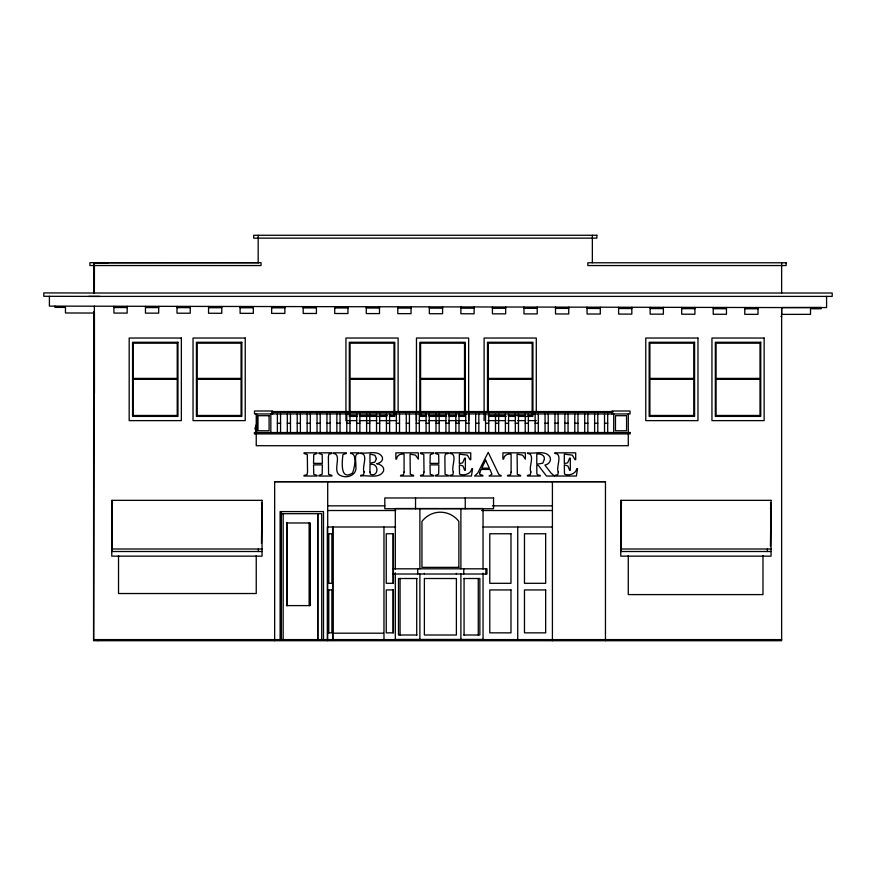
<?xml version="1.0" encoding="UTF-8"?>
<svg xmlns="http://www.w3.org/2000/svg" width="876" height="876" viewBox="0 0 876 876"><rect width="100%" height="100%" fill="white"/><g stroke="black" fill="none" stroke-linecap="round" stroke-linejoin="round"><path stroke-width="1.31" d="M49.417 296.307L49.395 306.107L781.633 307.564L826.583 307.564L826.583 296.395M54.914 306.118L54.903 307.388L65.47 307.41L65.459 312.973L94.323 313.039M93.721 265.548L93.666 293.011L93.677 262.68L261.037 262.68L261.037 265.548L89.932 265.537L89.932 262.68L108.12 262.712M94.345 306.129L93.677 639.6L781.633 639.6M99.984 296.406L43.8 296.296L43.811 292.912L94.367 293.011L94.433 262.68M113.935 306.239L113.924 313.071L127.162 313.104L127.173 306.261M145.482 306.304L145.46 313.137L158.698 313.159L158.709 306.326M177.018 306.37L177.007 313.203L190.245 313.225L190.256 306.392M208.565 306.425L208.543 313.258L221.781 313.29L221.803 306.458M240.101 306.49L240.09 313.323L253.328 313.356L253.339 306.512M271.648 306.556L271.626 313.389L284.864 313.411L284.886 306.578M303.184 306.611L303.173 313.455L316.411 313.477L316.422 306.644M334.731 306.677L334.72 313.509L347.947 313.542L347.969 306.709M366.267 306.742L366.256 313.575L379.494 313.597L379.505 306.764M397.813 306.808L397.803 313.641L411.041 313.663L411.052 306.83M429.35 306.863L429.339 313.707L442.577 313.728L442.588 306.896M460.896 306.928L460.885 313.761L474.124 313.794L474.135 306.95M492.443 306.994L492.421 313.827L505.66 313.849L505.671 307.016M523.979 307.049L523.968 313.893L537.207 313.915L537.218 307.082M555.526 307.115L555.504 313.947L568.743 313.98L568.765 307.147M587.062 307.18L587.051 314.013L600.29 314.046L600.301 307.202M618.609 307.246L618.598 314.079L631.826 314.101L631.848 307.268M650.145 307.301L650.134 314.145L663.373 314.166L663.384 307.334M681.692 307.366L681.681 314.199L694.92 314.232L694.931 307.399M713.228 307.432L713.217 314.265L726.456 314.287L726.467 307.454M744.775 307.498L744.764 314.331L758.003 314.353L758.014 307.52M261.475 543.394L262.044 502.857L261.366 502.857M770.442 546.098L771.044 502.857L770.365 502.857M256.777 423.787L254.905 428.441L256.777 433.083L256.777 414.49M781.633 307.564L821.064 307.487L821.075 308.757L810.508 308.768L810.519 314.342L781.655 314.396L781.633 307.564L781.633 640.728L93.557 640.717L93.677 311.67M93.557 262.778L258.54 262.723M94.367 293.022L832.2 293.022L832.2 296.395L88.739 296.395M780.888 316.389L781.633 316.389M356.729 415.465L350.071 415.465L350.071 379.319L393.992 379.319L393.992 415.465L389.995 415.465M359.39 415.465L376.691 415.465M379.352 415.465L387.334 415.465M425.922 415.465L420.6 415.465L420.6 379.319L464.521 379.319L464.521 415.465L459.199 415.465M428.583 415.465L445.884 415.465M448.556 415.465L456.538 415.465M488.239 415.465L505.54 415.465M508.2 415.465L525.501 415.465M528.173 415.465L532.159 415.465L532.159 379.319L488.239 379.319L488.239 412.782M357.331 416.396L349.316 416.396L349.316 342.264L394.748 342.264L394.748 416.396L389.404 416.396M360.003 416.396L386.732 416.396M426.535 416.396L419.856 416.396L419.856 342.264L465.276 342.264L465.276 416.396L458.597 416.396M429.207 416.396L446.574 416.396M449.246 416.396L455.925 416.396M488.83 416.396L506.197 416.396M508.868 416.396L515.548 416.396M518.22 416.396L532.915 416.396L532.915 342.264L487.494 342.264L487.494 412.355M356.641 420.622L345.943 420.622L345.943 338.037L398.12 338.037L398.12 412.497M359.324 420.622L376.713 420.622M379.396 420.622L396.784 420.622M419.144 420.622L425.835 420.622M428.506 420.622L445.906 420.622M448.578 420.622L465.977 420.622M488.118 420.622L505.518 420.622M508.19 420.622L514.88 420.622M517.563 420.622L525.589 420.622M528.261 420.622L536.287 420.622M277.385 423.239L280.561 423.239M287.306 423.239L290.471 423.239M297.216 423.239L300.391 423.239M307.126 423.239L310.301 423.239M317.046 423.239L320.211 423.239M326.956 423.239L330.132 423.239M336.866 423.239L340.041 423.239M346.786 423.239L349.951 423.239M356.696 423.239L359.872 423.239M366.606 423.239L369.781 423.239M376.527 423.239L379.691 423.239M386.436 423.239L389.612 423.239M396.346 423.239L399.522 423.239M406.267 423.239L409.431 423.239M416.177 423.239L419.352 423.239M426.086 423.239L429.262 423.239M436.007 423.239L439.172 423.239M445.917 423.239L449.092 423.239M455.827 423.239L459.002 423.239M465.747 423.239L468.912 423.239M475.657 423.239L478.833 423.239M485.567 423.239L488.742 423.239M495.488 423.239L498.652 423.239M505.397 423.239L508.573 423.239M515.307 423.239L518.482 423.239M525.228 423.239L528.392 423.239M535.137 423.239L538.313 423.239M545.047 423.239L548.223 423.239M554.968 423.239L558.132 423.239M564.878 423.239L568.053 423.239M574.787 423.239L577.963 423.239M584.708 423.239L587.873 423.239M594.618 423.239L597.793 423.239M604.528 423.239L607.703 423.239M274.659 640.717L274.659 481.669L605.458 481.669L605.458 640.717M274.659 481.723L605.458 481.723M111.767 502.857L112.697 502.857M620.777 502.857L621.697 502.857M327.701 505.846L384.892 505.846M492.487 505.846L552.417 505.846M261.366 508.266L262.044 508.266M770.365 508.266L771.044 508.266M327.701 510.522L395.788 510.522M481.592 510.522L552.417 510.522M282.017 513.697L321.7 513.697L321.7 639.6M286.408 522.972L309.984 522.972L309.984 605.601L286.408 605.601M395.667 527.013L327.328 527.013L327.328 639.6M483.037 527.013L552.417 527.013M111.767 549L262.044 549M620.777 549L771.044 549M111.767 551.508L262.044 551.508M620.777 551.508L771.044 551.508M393.16 568.809L486.957 568.809L486.957 574.01L393.16 574.01M416.998 578.51L398.492 578.51L398.492 635.001L416.998 635.001M463.798 578.51L479.862 578.51L479.862 635.001L463.798 635.001M332.88 633.195L383.447 633.195M395.317 639.491L483.037 639.491M113.935 307.509L127.173 307.531M145.471 307.564L158.709 307.596M177.018 307.629L190.256 307.651M208.554 307.695L221.792 307.717M240.101 307.75L253.339 307.783M271.648 307.815L284.875 307.848M303.184 307.881L316.422 307.903M334.731 307.947L347.969 307.969M366.267 308.002L379.505 308.034M397.813 308.067L411.052 308.089M429.35 308.133L442.588 308.155M460.896 308.188L474.135 308.221M492.432 308.253L505.671 308.286M523.979 308.319L537.218 308.341M555.515 308.385L568.754 308.407M587.062 308.44L600.301 308.472M618.609 308.505L631.837 308.538M650.145 308.571L663.384 308.593M681.692 308.637L694.931 308.659M713.228 308.691L726.467 308.724M744.775 308.757L758.014 308.779M781.633 262.778L781.633 293.022M767.398 549L767.398 551.508M762.985 555.472L762.985 594.596L628.278 594.596L628.278 555.472M628.311 413.943L628.278 445.709L256.241 445.709L256.241 413.943M621.062 500.349L621.062 551.508M613.704 413.943L613.704 432.536M611.963 413.943L611.963 411.008L630.052 411.008L630.052 413.943L254.5 413.943L254.5 411.008L272.589 411.008L272.589 413.943M607.703 413.943L607.703 432.536M604.528 413.943L604.528 432.536M597.793 413.943L597.793 432.536M594.618 413.943L594.618 432.536M592.351 235.272L592.351 262.778M587.873 413.943L587.873 432.536M584.708 413.943L584.708 432.536M577.963 413.943L577.963 432.536M574.787 413.943L574.787 432.536M568.053 413.943L568.053 432.536M564.878 413.943L564.878 432.536M558.132 413.943L558.132 432.536M554.968 413.943L554.968 432.536M552.417 481.669L552.417 640.717M548.223 413.943L548.223 432.536M545.047 413.943L545.047 432.536M538.313 413.943L538.313 432.536M536.287 412.497L536.287 338.037L484.11 338.037L484.11 420.622M535.137 413.943L535.137 432.536M528.392 413.943L528.392 432.536M525.228 413.943L525.228 432.536M518.482 413.943L518.482 432.536M517.727 527.013L517.727 639.6M515.307 413.943L515.307 432.536M508.573 413.943L508.573 432.536M505.397 413.943L505.397 432.536M498.652 413.943L498.652 432.536M495.488 413.943L495.488 432.536M488.742 413.943L488.742 432.536M485.895 568.809L485.895 574.01M485.567 413.943L485.567 432.536M483.037 569.061L483.037 508.529L395.317 508.529L395.317 569.061M483.037 573.134L483.037 639.6M478.833 413.943L478.833 432.536M478.274 578.51L478.274 635.001M475.657 413.943L475.657 432.536M468.912 413.943L468.912 432.536M468.649 420.622L468.649 338.037L416.472 338.037L416.472 420.622M465.747 413.943L465.747 432.536M465.255 497.962L465.255 508.737M464.072 578.51L464.072 635.001M463.754 568.809L463.754 574.01M460.896 508.529L460.896 568.809M460.896 574.01L460.896 639.491M459.002 413.943L459.002 432.536M456.396 573.309L456.396 574.01M455.827 413.943L455.827 432.536M449.092 413.943L449.092 432.536M445.917 413.943L445.917 432.536M439.172 413.943L439.172 432.536M436.007 413.943L436.007 432.536M429.262 413.943L429.262 432.536M426.086 413.943L426.086 432.536M424.378 573.309L424.378 574.01M419.889 508.529L419.889 568.809M419.889 574.01L419.889 639.491M419.352 413.943L419.352 432.536M417.732 568.809L417.732 574.01M416.713 578.51L416.713 635.001M416.177 413.943L416.177 432.536M415.531 497.962L415.531 508.737M409.431 413.943L409.431 432.536M406.267 413.943L406.267 432.536M400.08 578.51L400.08 635.001M399.522 413.943L399.522 432.536M396.346 413.943L396.346 432.536M395.317 572.827L395.317 639.6M393.05 533.758L393.05 583.307M393.05 589.942L393.05 632.855M389.612 413.943L389.612 432.536M386.436 413.943L386.436 432.536M383.973 527.013L383.973 639.6M379.691 413.943L379.691 432.536M376.527 413.943L376.527 432.536M369.781 413.943L369.781 432.536M366.606 413.943L366.606 432.536M359.872 413.943L359.872 432.536M356.696 413.943L356.696 432.536M349.951 413.943L349.951 432.536M346.786 413.943L346.786 432.536M340.041 413.943L340.041 432.536M336.866 413.943L336.866 432.536M332.99 527.013L332.99 639.6M332.617 527.013L332.617 639.6M330.132 413.943L330.132 432.536M328.752 533.758L328.752 583.307M328.752 589.942L328.752 632.855M327.701 481.669L327.701 640.717M326.956 413.943L326.956 432.536M323.496 639.6L323.496 511.584L280.112 511.584L280.112 639.6M320.211 413.943L320.211 432.536M317.889 513.697L317.889 639.6M317.692 513.697L317.692 639.6M317.046 413.943L317.046 432.536M310.301 413.943L310.301 432.536M309.786 522.972L309.786 605.601M309.129 522.972L309.129 605.601M307.126 413.943L307.126 432.536M300.391 413.943L300.391 432.536M297.216 413.943L297.216 432.536M290.471 413.943L290.471 432.536M287.306 413.943L287.306 432.536M287.262 522.972L287.262 605.601M287.065 522.972L287.065 605.601M283.178 513.697L283.178 639.6M281.371 511.584L281.371 639.6M280.561 413.943L280.561 432.536M277.385 413.943L277.385 432.536M270.848 413.943L270.848 432.536M258.398 549L258.398 551.508M258.168 235.272L258.168 262.778M256.241 555.625L256.241 593.523L118.523 593.523L118.523 555.625M112.062 500.349L112.062 551.508M97.926 639.6L97.926 640.717M94.433 312.754L94.433 393.204M369.957 472.044L370.438 474.299C379.155 477.54 379.067 461.871 369.957 464.598L369.957 472.044M355.7 465.813C357.802 474.365 347.936 478.865 341.125 475.777C330.92 472.58 343.042 454.491 333.471 453.461L333.471 452.826L346.381 452.826L346.381 453.461L342.965 454.524C342.111 461.094 339.866 481.34 352.546 472.985C354.265 468.857 357.835 453.352 350.575 453.461L350.575 452.826L359.226 452.826L359.226 453.461C352.995 453.22 356.674 462.44 355.7 465.813M364.131 471.956L363.54 474.759L360.66 475.405L360.66 476.029C367.394 474.748 379.79 479.303 383.589 470.883C384.706 466.689 380.239 464.094 376.669 463.733C379.845 463.371 383.611 460.732 382.33 457.119C378.29 449.519 367.197 454.305 360.66 452.826L360.66 453.461C369.048 453.68 361.449 467.576 364.131 471.956M530.9 471.956L530.319 474.759L527.44 475.405L527.44 476.029L540.24 476.029L540.24 475.405L537.36 474.77L536.835 473.489L536.769 465.452L538.411 465.452L546.471 476.029L554.344 476.029L550.916 472.92L544.905 465.068C548.551 464.608 551.541 460.907 550.117 457.261C545.693 449.508 534.349 454.315 527.44 452.826L527.44 453.461C535.827 453.68 528.228 467.576 530.9 471.956M307.531 472.065L307.005 474.715L304.005 475.405L304.005 476.029L317.079 476.029L317.079 475.405L313.75 474.288L313.542 464.871L322.368 464.871L322.171 474.223L318.853 475.405L318.853 476.029L331.905 476.029L331.905 475.405L328.588 474.288L328.38 456.801L328.916 454.14L331.905 453.461L331.905 452.826L318.853 452.826L318.853 453.461L322.171 454.567L322.368 463.371L313.542 463.371L313.739 454.644L317.079 453.461L317.079 452.826L304.005 452.826L304.005 453.461L307.323 454.567L307.531 472.065M404.077 472.065L403.54 474.715L400.529 475.405L400.529 476.029L413.625 476.029L413.625 475.405L410.275 474.288L410.067 454.162L415.509 455.126L418.334 459.112L418.334 452.826L395.864 452.826L395.864 459.112L396.565 459.112C396.806 455.224 400.617 453.494 404.077 454.162L404.077 472.065M424.006 472.065L423.491 474.715L420.491 475.405L420.491 476.029L433.565 476.029L433.565 475.405L430.236 474.288L430.017 464.871L438.854 464.871L438.657 474.223L435.339 475.405L435.339 476.029L448.392 476.029L448.392 475.405L445.074 474.288L444.866 456.801L445.402 454.14L448.392 453.461L448.392 452.826L435.339 452.826L435.339 453.461L438.657 454.567L438.854 463.371L430.017 463.371L430.225 454.644L433.565 453.461L433.565 452.826L420.491 452.826L420.491 453.461L423.809 454.567L424.006 472.065M453.352 472.065L452.837 474.715L449.826 475.405L449.826 476.029L471.441 476.029L472.569 468.66L471.89 468.66C470.795 473.85 464.806 475.69 460.196 474.474L459.539 473.774L459.363 464.893L462.977 465.977L464.674 470.281L465.375 470.281L465.375 458.137L464.674 458.137L462.692 462.824L459.363 463.612L459.363 454.162L467.39 455.126L470.062 459.692L470.762 459.692L470.762 452.826L449.826 452.826L449.826 453.461C458.389 453.494 450.658 467.653 453.352 472.065M511.113 472.065L510.588 474.715L507.576 475.405L507.576 476.029L520.673 476.029L520.673 475.405L517.322 474.288L517.114 454.162L522.545 455.126L525.37 459.112L525.37 452.826L502.912 452.826L502.912 459.112L503.612 459.112C503.842 455.224 507.653 453.494 511.113 454.162L511.113 472.065M558.297 472.065L557.771 474.715L554.771 475.405L554.771 476.029L576.386 476.029L577.514 468.66L576.824 468.66C575.729 473.85 569.739 475.69 565.13 474.474L564.483 473.774L564.308 464.893L567.922 465.977L569.619 470.281L570.32 470.281L570.32 458.137L569.619 458.137L567.637 462.824L564.308 463.612L564.308 454.162L572.324 455.126L574.995 459.692L575.696 459.692L575.696 452.826L554.771 452.826L554.771 453.461C563.323 453.494 555.603 467.653 558.297 472.065M544.39 459.265L542.791 463.196L536.769 464.236L536.769 454.075C540.207 453.494 544.938 454.874 544.39 459.265M376.395 458.641L374.917 462.057L369.957 463.262L369.957 454.129L374.939 455.257L376.395 458.641M479.709 472.722L479.785 474.398L482.884 475.405L482.884 476.029L474.562 476.029L477.738 473.062L488.206 452.345L498.4 473.577A3.033 3.033 0 0 0 501.116 475.405L501.116 476.029L489.016 476.029L491.973 474.234L489.98 469.426L481.143 469.426L479.709 472.722M485.632 460.163L481.789 468.156L489.355 468.156L485.632 460.163M596.841 235.272L253.679 235.272L253.679 238.141L596.841 238.141L596.841 235.272M786.133 262.778L587.851 262.778L587.851 265.548L786.133 265.548L786.133 262.778M181.354 338.037L129.177 338.037L129.177 420.622L181.354 420.622L181.354 338.037M245.225 338.037L193.038 338.037L193.038 420.622L245.225 420.622L245.225 338.037M697.964 338.037L645.776 338.037L645.776 420.622L697.964 420.622L697.964 338.037M764.135 338.037L711.947 338.037L711.947 420.622L764.135 420.622L764.135 338.037M177.981 342.264L132.561 342.264L132.561 416.396L177.981 416.396L177.981 342.264M241.842 342.264L196.421 342.264L196.421 416.396L241.842 416.396L241.842 342.264M694.58 342.264L649.16 342.264L649.16 416.396L694.58 416.396L694.58 342.264M760.751 342.264L715.331 342.264L715.331 416.396L760.751 416.396L760.751 342.264M177.226 343.195L133.305 343.195L133.305 378.399L177.226 378.399L177.226 343.195M241.086 343.195L197.166 343.195L197.166 378.399L241.086 378.399L241.086 343.195M393.992 343.195L350.071 343.195L350.071 378.399L393.992 378.399L393.992 343.195M464.521 343.195L420.6 343.195L420.6 378.399L464.521 378.399L464.521 343.195M532.159 343.195L488.239 343.195L488.239 378.399L532.159 378.399L532.159 343.195M693.836 343.195L649.904 343.195L649.904 378.399L693.836 378.399L693.836 343.195M760.007 343.195L716.086 343.195L716.086 378.399L760.007 378.399L760.007 343.195M177.226 379.319L133.305 379.319L133.305 415.465L177.226 415.465L177.226 379.319M241.086 379.319L197.166 379.319L197.166 415.465L241.086 415.465L241.086 379.319M693.836 379.319L649.904 379.319L649.904 415.465L693.836 415.465L693.836 379.319M760.007 379.319L716.086 379.319L716.086 415.465L760.007 415.465L760.007 379.319M612.828 411.556L271.724 411.556L271.724 412.377L612.828 412.377L612.828 411.556M269.096 415.695L257.993 415.695L257.993 430.773L269.096 430.773L269.096 415.695M626.559 415.695L615.467 415.695L615.467 430.773L626.559 430.773L626.559 415.695M630.151 432.536L254.369 432.536L254.369 433.894L630.151 433.894L630.151 432.536M493.549 497.962L384.805 497.962L384.805 508.737L493.549 508.737L493.549 497.962M262.044 500.349L111.767 500.349L111.767 556.15L262.044 556.15L262.044 500.349M771.044 500.349L620.777 500.349L620.777 556.15L771.044 556.15L771.044 500.349M331.927 533.758L328.38 533.758L328.38 583.307L331.927 583.307L331.927 533.758M393.412 533.758L386.239 533.758L386.239 583.307L393.412 583.307L393.412 533.758M510.982 533.758L489.783 533.758L489.783 583.307L510.982 583.307L510.982 533.758M545.671 533.758L524.472 533.758L524.472 583.307L545.671 583.307L545.671 533.758M458.871 567.352L421.947 567.352L421.947 521.461A23.039 23.039 0 0 1 458.871 521.461L458.871 567.352M456.396 578.51L424.378 578.51L424.378 635.001L456.396 635.001L456.396 578.51M331.927 589.942L328.38 589.942L328.38 632.855L331.927 632.855L331.927 589.942M393.412 589.942L386.239 589.942L386.239 632.855L393.412 632.855L393.412 589.942M510.982 589.942L489.783 589.942L489.783 632.855L510.982 632.855L510.982 589.942M545.671 589.942L524.472 589.942L524.472 632.855L545.671 632.855L545.671 589.942"/></g></svg>
